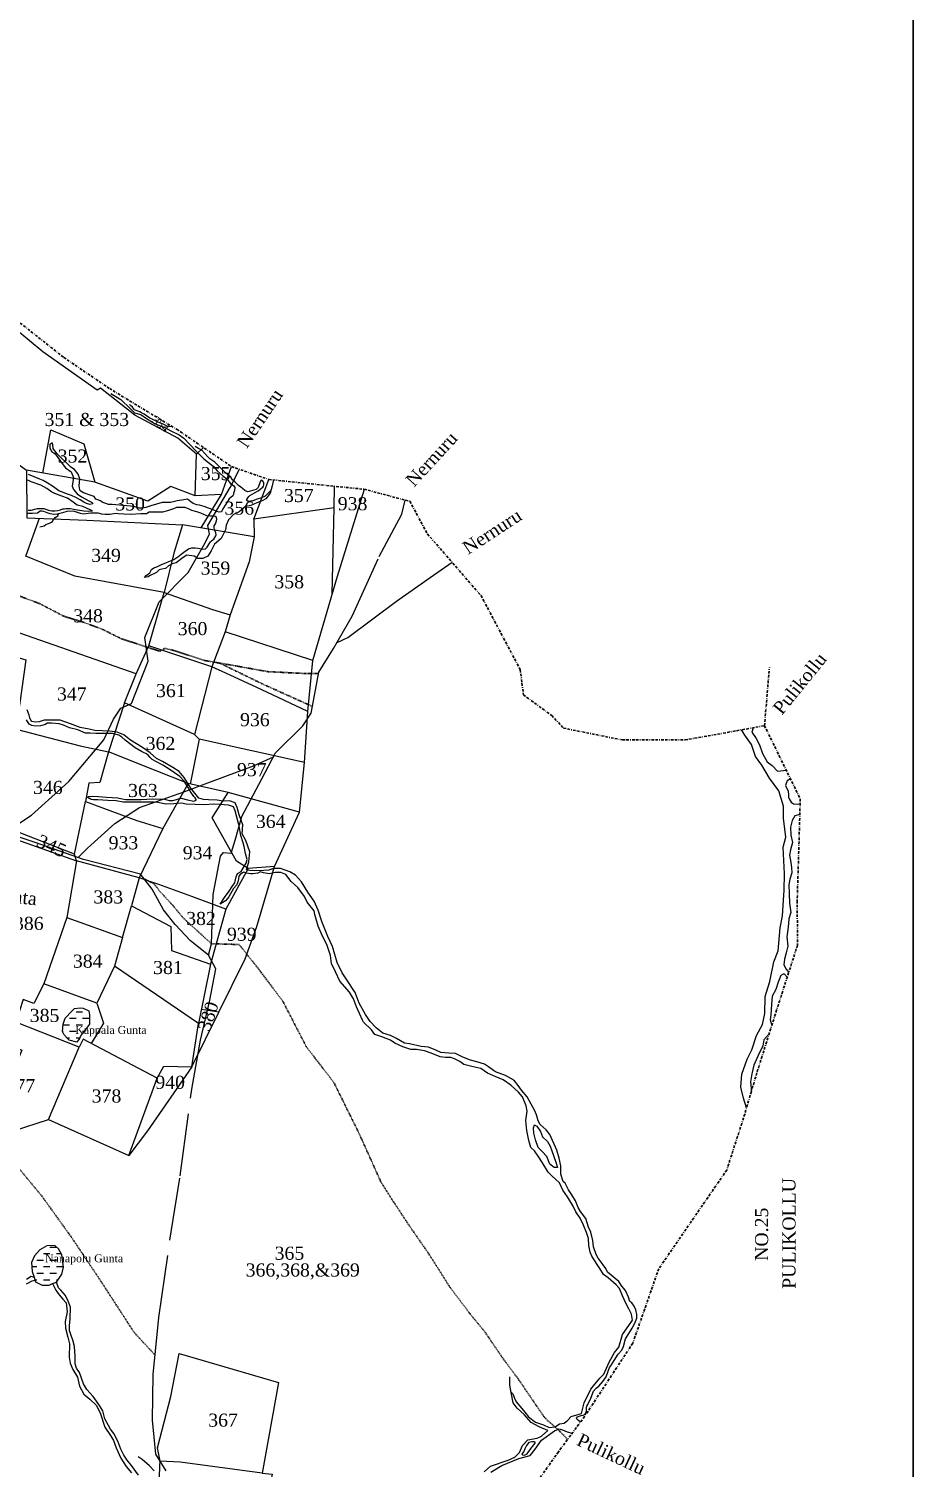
# Model space of a CAD drawing. Header units: inches. Extents: x 36 to 754, y 139 to 910.
# Drawn here: x 584.7 to 753.7, y 409 to 684.2 of the extents above; entities that cross this region are included whole.
import ezdxf

# ---------------------------------------------------------------- set-up
doc = ezdxf.new("R2010")
doc.units = ezdxf.units.IN
doc.header["$MEASUREMENT"] = 0
for name, pattern in [('ACAD_ISO02W100', [15, 12, -3]), ('ACAD_ISO07W100', [3, 0, -3]), ('BORDER', [1.75, 0.5, -0.25, 0.5, -0.25, 0, -0.25])]:
    doc.linetypes.add(name, pattern=pattern)
for name, color, linetype in [('CARTTRACK', 30, 'ACAD_ISO02W100'), ('NALA', 4, 'Continuous'), ('SURVEY_BND', 7, 'Continuous'), ('SURVEY_NO', 7, 'Continuous'), ('TEXT', 7, 'Continuous'), ('WATER_BODY', 4, 'Continuous')]:
    doc.layers.add(name, color=color, linetype=linetype)
doc.layers.add('FOOTPATH', color=150, linetype='ACAD_ISO07W100', lineweight=30)
doc.layers.add('VILL_BOUNDARY', color=6, linetype='BORDER', lineweight=30)
doc.styles.get("Standard").update_dxf_attribs({"font": 'TIMES.TTF'})

msp = doc.modelspace()

# ---------------------------------------------------------------- hatches: boundary and pattern name
at = {"layer": 'WATER_BODY'}
h = msp.add_hatch(dxfattribs=at)
h.set_pattern_fill('DASH', color=256, scale=10, style=0)
h.paths.add_polyline_path([(580.45, 551.36), (580.27, 552.22), (579.96, 552.91), (579.79, 553.11), (579.49, 553.13), (579.24, 552.91), (578.65, 551.82), (578.22, 550.5), (577.78, 549.13), (577.48, 546.66), (577.1, 545.61), (576.65, 544.63), (575.85, 544.15), (575.83, 544.06), (578.22, 543.57), (578.63, 544.36), (579.59, 546.48), (579.66, 546.59), (579.94, 547.36), (579.96, 548.82), (580.21, 549.55), (580.45, 550.34)])
h.paths.add_polyline_path([(558.76, 526.07), (557.55, 527.58), (556.23, 528.57), (554.93, 529.11), (553.73, 529.62), (553.06, 529.14), (552.82, 527.82), (552.19, 524.96), (552.22, 522.6), (552.58, 521.43), (553.12, 520.58), (554.24, 519.74), (555.99, 518.6), (556.56, 517.9), (558.07, 517.24), (559.63, 517.66), (561.44, 518.75), (562.05, 519.66), (563.01, 520.74), (563.13, 521.55), (562.65, 522.7), (561.71, 523.78), (560.36, 524.65)])
h.paths.add_polyline_path([(497.73, 561.37), (496.92, 561.82), (495.95, 562.08), (494.82, 562.31), (494.17, 562.4), (493.14, 562.4), (492.39, 562.27), (491.49, 561.85), (491.19, 561.3), (491, 560.53), (490.94, 559.4), (491, 558.88), (491.39, 558.3), (492.1, 557.68), (492.72, 557.36), (493.4, 557), (494.01, 556.75), (495.11, 556.36), (496.44, 556.36), (498.02, 556.58), (498.96, 557.46), (498.93, 559.07), (498.74, 559.49), (498.48, 560.72)])
h.paths.add_polyline_path([(576.32, 546.11), (583.13, 546.11), (583.13, 549.92), (576.32, 549.92)], flags=9)
h.paths.add_polyline_path([(555.88, 519.02), (586.04, 515.9), (586.44, 519.81), (556.28, 522.93)], flags=9)
h.paths.add_polyline_path([(554.7, 520.9), (561.51, 520.9), (561.51, 524.72), (554.7, 524.72)], flags=24)
h.paths.add_polyline_path([(495.15, 555.95), (517.89, 555.95), (517.89, 559.88), (495.15, 559.88)], flags=9)
h = msp.add_hatch(dxfattribs=at)
h.set_pattern_fill('DASH', color=256, scale=10, style=0)
h.paths.add_polyline_path([(596.29, 494.99), (596.29, 495.64), (596.19, 496.39), (595.09, 496.91), (594.51, 496.98), (593.45, 496.87), (592.93, 496.36), (591.66, 495.02), (591.29, 493.89), (591.18, 492.45), (591.46, 491.84), (592.08, 491.15), (592.45, 490.81), (593.89, 490.43), (594.41, 491.12), (594.72, 491.8), (595.54, 492.87), (596.29, 493.89), (596.29, 494.24)])
h.paths.add_polyline_path([(593.08, 491.03), (607.43, 491.03), (607.43, 494.05), (593.08, 494.05)], flags=9)
h = msp.add_hatch(dxfattribs=at)
h.set_pattern_fill('DASH', color=256, scale=10, style=0)
h.paths.add_polyline_path([(585.36, 446.57), (585.75, 445.5), (585.97, 444.61), (587.27, 443.95), (588.59, 443.98), (589.23, 444.25), (590.03, 444.53), (591.05, 446.05), (591.33, 447.43), (591, 449.74), (590.36, 450.93), (589.7, 451.56), (588.18, 451.45), (586.85, 450.71), (585.8, 449.58), (585.22, 448.28)])
h.paths.add_polyline_path([(587.29, 447.36), (602.91, 447.36), (602.91, 450.38), (587.29, 450.38)], flags=9)

# ---------------------------------------------------------------- linework, layer by layer
at = {"lineweight": 30}
msp.add_lwpolyline([(36.11, 909.96), (753.74, 909.96), (753.74, 139.44), (36.11, 139.44)], close=True, dxfattribs=at)
at = {"layer": 'CARTTRACK'}
for points in [[(580.31, 530.58), (585.23, 533.86), (592.34, 540.3), (599.03, 548.25), (600.89, 552.22), (602.33, 554.32), (604.34, 555.2), (607.5, 563.31), (606.89, 567.81), (609.65, 574.66), (615.17, 580.26), (618.45, 585.92), (619.22, 587.62), (618.92, 589.23), (623.17, 596.52), (624.97, 599.97)], [(619.07, 507.04), (619.61, 509.25), (619.92, 518.65), (621.38, 526.02), (621.95, 526.68), (623.36, 526.54), (624.14, 529.06), (625.44, 533.61), (629.22, 540.78), (631.86, 545.78), (637.11, 550.94), (638.69, 553.35), (639.51, 557.77), (640.12, 561.16), (642.94, 565.68), (646.53, 571.9), (651.69, 583.32), (655.98, 591.37), (656.64, 594.09)], [(643.62, 566.86), (645.69, 567.84), (654.96, 574.76), (661.45, 579.3), (665.6, 582.2)], [(594.12, 525.75), (595.93, 527.5), (601.16, 532.22), (605.89, 535.31), (614.54, 538.39), (618.95, 540), (627.64, 543.27), (631.46, 545.01)], [(610.97, 408.46), (608.98, 411.63), (608.37, 418.16), (608.46, 426.9), (609.55, 437.78), (611.68, 452.59), (613.67, 464.84), (615.85, 481.43), (617.51, 490.83), (619.26, 498.16), (620.45, 504.44), (619.07, 507.04), (615.62, 509.78), (612.68, 512.9), (610.45, 515.74), (608.26, 519.7), (606.08, 522.54), (595.19, 525.38), (585.91, 528.64), (576.35, 531.79)]]:
    msp.add_lwpolyline(points, dxfattribs=at)
at = {"layer": 'FOOTPATH', "ltscale": 0.0001}
for points in [[(640.08, 560.92), (637.58, 560.92), (630.35, 561.28), (623.39, 562.54), (618.31, 563.41), (612.15, 565.41), (610.74, 565.73), (609.75, 565.2), (607.91, 565.76), (605.27, 566.64), (602.38, 567.58), (598.75, 569.39), (595.34, 570.66), (591.38, 571.88), (586.86, 574.26), (582.68, 575.83)], [(638.93, 554.62), (635.67, 556.09), (629.3, 558.96), (621.19, 562.92)], [(608.83, 430.61), (604.86, 434.9), (597.96, 445.52), (592.86, 453.12), (587.2, 461), (580.89, 468.55), (579.14, 470.83), (573.18, 478.41), (570.25, 483.64), (568.56, 486.9), (566.46, 492.03), (564, 497.55), (560.96, 503.21), (555.71, 510.79), (552.26, 517.48), (550.1, 522.38), (548.75, 525.88), (546.36, 531.59), (544.84, 534.51)], [(687.7, 414.47), (686.18, 416.03), (683.29, 418.63), (679.82, 423.7), (678.57, 425.59), (675.36, 429.91), (671.76, 435.2), (669, 438.54), (665.27, 443.46), (661.13, 450), (657.46, 455.29), (654.22, 460.2), (652.01, 463.69), (647.87, 472.9), (643.01, 482.73), (637.75, 489.55), (633.29, 498.21), (628.17, 505.03), (624.89, 509.1), (619.61, 509.25), (614.14, 514.26), (612.21, 516.61), (609.91, 519.1), (608.61, 520.71), (606.75, 521.66)]]:
    msp.add_lwpolyline(points, dxfattribs=at)
at = {"layer": 'NALA'}
for points in [[(600.42, 614.49), (602.31, 613.31), (604.13, 611.53), (604.89, 610.79), (606.15, 610.46), (607.2, 609.72), (608.86, 608.65), (610.68, 607.94), (611.84, 607.31), (613.46, 606.54), (614.36, 605.93), (616.67, 603.44), (618.16, 601.98), (619.98, 600.6), (620.72, 599.67), (621.87, 598.69), (622.56, 598.15), (623.27, 597.25), (623.93, 596.8), (624.07, 596.5), (624, 595.95), (623.82, 595.35), (623.82, 595.15), (623.71, 594.88), (623.02, 594.31), (622.34, 593.29), (621.8, 592.39), (621.51, 591.84), (621.11, 591.75), (620.68, 591.88), (620.09, 592.18), (619.42, 592.42), (619.07, 592.57), (618.2, 592.87), (617.32, 593.1), (616.8, 593.2), (616.14, 593.44), (615.67, 593.73), (615.07, 594.24), (613.96, 594.04), (613.09, 593.93), (612.55, 593.82), (611.81, 593.62), (611.38, 593.62), (610.21, 593.61), (608.06, 593.02), (607.07, 592.67), (606.43, 592.55), (605.78, 592.56), (605.41, 592.68), (604.82, 592.85), (600.65, 593.25), (599.92, 593.25), (598.76, 593.7), (598.4, 593.93), (597.54, 594.29), (597.23, 594.78), (596.24, 595.1), (595.56, 595.32), (595.16, 595.46), (594.56, 595.85), (594.46, 596.05), (594.32, 596.81), (594.45, 598.17), (594.14, 599.05), (593.45, 599.95), (592.76, 600.38), (590.04, 602.99), (589.35, 603.93), (589.28, 604.67), (589.19, 605.02), (588.75, 604.75), (588.74, 604.1), (588.97, 603.53), (589.19, 603.22), (589.47, 603.1), (589.74, 602.93), (591.31, 600.85), (591.72, 600.28), (592.78, 599.51), (593.24, 598.43), (592.99, 596.76), (593.25, 596.08), (593.93, 595.26), (594.76, 594.71), (596.33, 593.9), (596.83, 593.61), (596.92, 593.38), (596.35, 593.23), (595.72, 593.46), (595.21, 593.67), (594.54, 594.11), (593.73, 594.6), (592.9, 594.97), (592.31, 595.17), (590.47, 595.87), (589.46, 596.59), (588.22, 597.4), (587.45, 597.86), (586.79, 598.11), (584.66, 598.96)], [(612.16, 608.14), (611.37, 608.12), (610.79, 608.39), (610.37, 608.59), (609.33, 609.03), (608.41, 609.47), (607.87, 609.76), (607.23, 610.2), (606.74, 610.52), (606.26, 610.78), (605.93, 610.94), (605.26, 611.2), (604.93, 611.36), (604.51, 611.85), (604.15, 612.16), (603.95, 612.36)], [(630.97, 595.91), (629.86, 594.81), (629.17, 594.5), (628.35, 594.25), (627.54, 593.96), (626.62, 593.79), (626.37, 594.03), (626.41, 594.23), (626.59, 594.5), (626.77, 594.79), (626.97, 594.95), (627.82, 595.47), (628.57, 595.88), (628.95, 596.17), (629.26, 596.41), (629.46, 596.56), (629.56, 596.73), (629.62, 597.03), (629.62, 597.23), (629.61, 597.47), (629.46, 597.72), (629.22, 597.84), (629.12, 597.88), (628.99, 597.73), (628.69, 596.89), (628.53, 596.5), (628.14, 596.14), (626.85, 595.73), (626.53, 595.69), (626.03, 595.95), (625.56, 596.29), (625.21, 596.58), (624.81, 596.86), (624.4, 597.23), (624.09, 597.56), (623.65, 597.97), (623.31, 598.48), (622.28, 599.27), (621.04, 600.59), (620.29, 601.35), (619.72, 601.73), (619.31, 602), (618.9, 602.35), (617.78, 603.65), (617.17, 603.95), (616.53, 604.36)], [(631.51, 597.93), (631.21, 596.83), (630.84, 595.41), (630.01, 594.34), (629.34, 593.93), (628.3, 593.53), (627.16, 593.08), (626.42, 592.9), (626.21, 592.9), (624.91, 591.86), (623.82, 591.31), (622.9, 590.32), (622.45, 589.3), (622.32, 588.37), (621.45, 586.76), (620.21, 585.64), (619.54, 584.4), (618.92, 583.35), (617.95, 582.93), (617.03, 582.93), (616.3, 583.35), (614.91, 583.53), (614.21, 583.13), (612.9, 582.12), (612.13, 581.87), (611.39, 581.52), (610.81, 581), (610.12, 580.88), (609.62, 580.73), (609.15, 580.23), (607.78, 579.59), (607.51, 579.41), (606.83, 579.26), (607.16, 579.68), (607.83, 580.18), (608.15, 580.8), (608.63, 581.13), (609.2, 581.35), (609.97, 581.72), (612.41, 582.72), (613.2, 583.24), (613.85, 583.74), (614.32, 584.11), (614.95, 584.58), (615.24, 584.78), (615.84, 584.95), (616.49, 584.98), (617.04, 584.9), (617.41, 584.85), (617.98, 584.73), (618.46, 584.79), (618.82, 585.08), (619.19, 585.72), (619.41, 586.1), (619.66, 586.3), (619.9, 586.48), (620.05, 586.61), (620.43, 587.22), (620.53, 587.47), (620.47, 587.84), (620.23, 588.46), (620.13, 588.86), (620.12, 589.04), (620.16, 589.14), (620.37, 589.52), (620.45, 589.75), (620.6, 590.12), (620.64, 590.41), (620.53, 590.87), (620.41, 590.98), (619.84, 591.02), (619.45, 591.02), (618.72, 591.06), (617.61, 591.6), (616.84, 591.85), (615.9, 592.08), (615.34, 592.35), (614.59, 592.64), (614, 592.64), (612.96, 592.64), (612.38, 592.43), (611.23, 592.06), (610.27, 591.8), (609.58, 591.8), (609.03, 591.8), (608.3, 591.8), (607.7, 591.79), (607.23, 591.47), (606.14, 591.47), (604.12, 591.34), (602.88, 591.41), (601.81, 591.49), (601.34, 591.51), (600.2, 591.35), (599.31, 591.35), (598.66, 591.39), (597.95, 591.6), (597.08, 591.6), (596.51, 591.59), (595.14, 591.38), (594.57, 591.52), (594.02, 591.7), (593.23, 591.96), (591.96, 591.9), (591.16, 591.65), (590.12, 591.37), (589.49, 591.36), (588.82, 591.46), (588.21, 591.67), (587.6, 591.89), (587.2, 591.95), (586.89, 591.95), (586.37, 591.6), (585.39, 591.54), (584.35, 591.54)], [(584.6, 592.16), (585.17, 592.13), (586.38, 592.46), (587.57, 592.47), (588.49, 592.18), (589.11, 592.04), (589.68, 592.05), (590.26, 592.1), (590.74, 592.24), (591.2, 592.41), (591.53, 592.44), (591.83, 592.47), (592.2, 592.5), (592.63, 592.51), (594.01, 592.22), (595.24, 592.03), (596.07, 591.99), (596.91, 592.05), (595.88, 592.48), (595.04, 592.88), (593.95, 593.11), (593.2, 593.72), (592.14, 594.45), (591.03, 594.83), (589.98, 595.22), (589.12, 595.57), (588.18, 596.32), (587.04, 596.92), (585.16, 597.56), (584.51, 597.91)], [(586.85, 588.97), (587.64, 589.16), (587.98, 589.4), (588.3, 589.57), (588.66, 589.7), (589.02, 589.84), (589.22, 590.01), (589.31, 590.17), (589.63, 590.58), (589.78, 590.73), (590.09, 590.93), (590.27, 591.08), (590.41, 591.46)], [(690.14, 417.77), (689.83, 417.99), (689.51, 418.28), (689.42, 418.55), (689.57, 418.77), (689.87, 418.89), (690.3, 419.06), (690.67, 419.09), (691.07, 419.32), (691.26, 419.62), (691.28, 419.95), (691.28, 420.33), (691.28, 420.6), (691.34, 420.82), (691.53, 421.16), (692.11, 422.35), (692.64, 423.69), (693.12, 424.27), (693.64, 424.62), (694.45, 425.51), (695.03, 426.42), (695.45, 427.52), (695.68, 428.24), (695.94, 428.54), (696.6, 429.57), (697.38, 430.75), (698.06, 431.55), (698.37, 432.25), (698.76, 433.7), (699.5, 434.9), (700.02, 435.74), (700.56, 436.66), (700.67, 437.03), (700.9, 437.67), (700.9, 438.32), (700.7, 439.22), (700.38, 439.94), (699.94, 440.56), (699.58, 440.86), (699.31, 441.65), (698.78, 442.96), (698.06, 443.77), (697.51, 444.67), (696.78, 445.26), (696.04, 445.9), (695.29, 446.43), (694.97, 447.16), (694.48, 447.87), (693.51, 449.15), (693.13, 449.81), (692.61, 451.29), (692.49, 452.53), (692.12, 454.08), (691.71, 455.02), (691.15, 456.72), (690.13, 458.03), (689.73, 458.79), (689.21, 460.1), (688.51, 461.25), (687.87, 462.22), (687.25, 463.47), (686.83, 463.81), (686.42, 465.17), (686.4, 466.79), (686.05, 468.23), (685.64, 469.77), (684.28, 472.74), (683.61, 473.65), (682.47, 474.66), (682.08, 475.4), (681.76, 476.5), (681.33, 477.4), (680.72, 478.55), (679.97, 479.99), (678.89, 481.23), (678.25, 482.14), (677.54, 483.04), (676.95, 483.39), (675.79, 484.03), (673.91, 484.73), (673.5, 485.01), (672.58, 485.72), (671.82, 486.21), (670.37, 486.65), (669.12, 486.97), (667.64, 487.53), (666.24, 488.27), (665, 488.35), (663.47, 488.47), (662.48, 488.88), (661.12, 489.49), (659.72, 489.61), (657.48, 490.11), (656.53, 490.24), (655.01, 491.12), (653.81, 491.73), (652.39, 492.13), (651.09, 493.15), (649.93, 494.38), (649.09, 495.69), (647.88, 497.88), (647.06, 499.9), (645.49, 502.34), (644.59, 503.71), (643.64, 505.63), (642.73, 508.71), (641.87, 510.64), (640.71, 513.47), (640.02, 515.67), (639.22, 517.38), (638.01, 519.13), (636.8, 521.08), (635.68, 522.33), (634.6, 523), (632.79, 523.65), (631.5, 523.65), (630.57, 523.32), (629.64, 523.26), (627.83, 523.21), (626.94, 523.27), (626.3, 523.4), (626.77, 524.92), (626.95, 526.8), (626.2, 528.99), (625.52, 530.27), (625.59, 531.97), (624.89, 533.88), (624.55, 535.31), (624.18, 536.22), (623.06, 536.56), (621.86, 536.54), (620.74, 536.72), (619.07, 536.75), (618.13, 536.82), (617.19, 537.11), (615.7, 538.99), (614.41, 541.05), (613.47, 542.2), (612.27, 542.95), (610.24, 544.07), (609.09, 544.67), (607.91, 545.75), (606.47, 546.76), (604.17, 548.18), (602.87, 549.22), (601.59, 549.71), (600.12, 549.91), (597.33, 550.02), (596.22, 550.25), (594.54, 550.57), (592.67, 551.33), (590.73, 552.01), (589.64, 552.01), (587.65, 552.03), (586.68, 551.7), (586.02, 551.63), (585.27, 551.73), (585.09, 552), (584.9, 552.42), (584.76, 552.94), (584.38, 553.95)], [(676.86, 423.59), (677.23, 423.15), (677.54, 422.37), (677.86, 421.64), (678.91, 420.37), (679.5, 419.69), (680.21, 418.81), (681.53, 417.73), (683.09, 417.22), (684.19, 416.75), (685.33, 416.89), (686.17, 417.46), (687, 417.59), (687.73, 418.15), (688.37, 418.82), (689.43, 419.18), (690.35, 419.41), (690.87, 421.43), (692.13, 424.06), (692.61, 424.72), (693.83, 426.17), (694.6, 426.97), (695.62, 429.23), (696.65, 431.09), (697.48, 432.1), (698.19, 434.5), (699.42, 436.22), (700.1, 437.24), (699.93, 438.41), (699.37, 439.45), (698.83, 440.53), (698.19, 441.94), (697.63, 443.35), (696.99, 444), (695.46, 445.36), (694.57, 445.97), (693.84, 447.14), (693.32, 447.92), (692.31, 449.53), (692.03, 450.29), (691.75, 451.54), (691.66, 452.87), (691.28, 454.03), (690.75, 455.43), (690.12, 456.76), (689.28, 457.95), (688.76, 459.05), (687.67, 460.86), (686.8, 462.13), (686.11, 463.55), (684.7, 464.87), (683.98, 465.56), (682.92, 467.32), (682.17, 468.46), (681.34, 469.62), (680.65, 470.31), (680.25, 471.64), (679.92, 473.56), (679.68, 475.43), (679.98, 477.24), (679.75, 478.28), (679.08, 479.96), (678.31, 480.86), (676.82, 482.23), (675.35, 483.21), (673.84, 483.87), (672.39, 484.47), (671.11, 485.36), (669.37, 485.79), (667.85, 486.17), (667.06, 486.75), (666.05, 487.23), (665.38, 487.47), (664.36, 487.52), (663.33, 487.61), (661.61, 488.35), (660.32, 488.74), (658.83, 489), (657.73, 489), (656.21, 489.54), (654.68, 490.24), (653.83, 490.84), (652.18, 491.42), (650.83, 491.91), (650.21, 492.77), (648.68, 494.25), (648.48, 494.61), (647.33, 497.18), (646.78, 498.71), (645.98, 499.97), (644.13, 502.12), (643.34, 503.9), (642.54, 505.49), (642.37, 507.01), (641.65, 509.13), (640.84, 510.71), (640.04, 512.58), (639.37, 514.83), (639.24, 515.52), (637.89, 517.2), (637.42, 518.29), (636.11, 520.01), (634.85, 521.17), (633.86, 522.48), (632.91, 522.88), (631.86, 522.85), (630.66, 522.63), (629.58, 522.78), (628.91, 522.98), (628.48, 522.73), (627.5, 522.61), (627.06, 522.62), (626.33, 522.75), (626.01, 522.87), (625.79, 522.91), (625.55, 522.81), (625.11, 522.47), (624.84, 522.17), (624.74, 521.26), (624.45, 520.54), (623.83, 519.8), (622.96, 518.23), (622.31, 517.43), (621.26, 516.8), (622.14, 518.07), (623, 519.28), (623.59, 520.21), (624.09, 520.9), (624.36, 522.06), (624.63, 522.65), (625.27, 523.09), (625.9, 524.01), (626.27, 524.64), (626.43, 525.38), (626.15, 526.49), (625.88, 527.83), (625.66, 528.53), (625.22, 529.95), (624.94, 531.72), (624.82, 532.26), (624.13, 534.65), (623.81, 535.41), (622.9, 535.76), (621.22, 535.85), (619.97, 535.92), (618.36, 535.8), (616.54, 535.85), (614.79, 535.93), (613.92, 536.14), (612.46, 536.02), (610.93, 535.93), (609.36, 536.24), (608.6, 536.29), (607.91, 536.3), (606.9, 536.29), (605.52, 536.33), (603.96, 536.33), (602.73, 536.33), (601.39, 536.6), (599.82, 536.66), (597.88, 536.74), (597.05, 536.74), (596.65, 536.86), (596.41, 536.94), (596.14, 537.06), (595.99, 537.2), (595.99, 537.29), (596.11, 537.38), (596.45, 537.42), (596.86, 537.46), (598.01, 537.38), (599.56, 537.3), (601.75, 537.17), (602.58, 536.94), (603.23, 536.8), (604.94, 536.8), (606.21, 536.8), (607.27, 536.88), (608.3, 536.96), (610.62, 536.92), (611.56, 536.64), (612.28, 536.64), (613.34, 536.97), (613.84, 537.09), (615.07, 536.74), (616.24, 536.52), (616.7, 536.68), (616.73, 536.86), (616.52, 537.13), (616.25, 537.42), (615.53, 538.42), (615.15, 539.14), (614.41, 540.36), (613.56, 541.22), (612.56, 541.95), (611.54, 542.65), (610.36, 543.37), (609.09, 544.03), (608.28, 544.47), (607.9, 544.88), (607.53, 545.33), (607.18, 545.58), (606.63, 545.8), (606.22, 546.03), (605.07, 546.72), (603.1, 548.18), (602.52, 548.75), (601.92, 549.15), (600.68, 549.46), (599.38, 549.44), (597.52, 549.46), (596.41, 549.5), (595.57, 549.54), (594.07, 550.13), (592.47, 550.53), (591.33, 551.06), (590.49, 551.33), (589.06, 551.42), (588.24, 551.42), (587.88, 551.18), (586.93, 550.9), (585.97, 550.88), (585.29, 551), (584.77, 551.25), (584.29, 552.04)], [(723.18, 550.56), (722.92, 549.69), (723.74, 548.52), (724.38, 547.29), (724.91, 545.65), (725.85, 544.01), (726.79, 543.31), (727.79, 542.23), (729.48, 542.42), (729.48, 542.42)], [(721.91, 477.88), (721.33, 479.72), (720.8, 481.82), (720.98, 484.28), (721.98, 487.15), (722.92, 488.97), (723.79, 491.72), (724.91, 493.83), (725.38, 495.88), (725.44, 499.16), (726.37, 502.03), (727.08, 505.76), (727.96, 507.87), (728.32, 512.32), (728.78, 514.6), (729.02, 518.52), (729.08, 519.46), (729.14, 522.62), (728.9, 527.7), (729.37, 529.63), (728.96, 533.26), (728.96, 535.55), (728.08, 538.48), (726.27, 540.94), (724.8, 543.39), (723.57, 545.03), (722.86, 547.35), (721.57, 549.11), (720.94, 550.15)], [(730.28, 540.78), (729.67, 540.42), (729.43, 539.9), (729.32, 539.49), (729.56, 538.94), (729.86, 538.46), (729.91, 537.66), (729.93, 537.2), (730.04, 536.96), (730.39, 536.33), (730.89, 535.98), (731.67, 535.91), (732.13, 536.04)], [(732.07, 533.96), (731.09, 533.68), (730.6, 532.8), (730.28, 531.55), (730.36, 530.03), (730.64, 528.62), (730.32, 527.21), (730.12, 526.21), (730.36, 524.8), (730.48, 523.84), (730.52, 522.83), (730.16, 521.59), (730, 520.54), (730.04, 518.86), (730.08, 517.01), (730.36, 515.2), (729.96, 514.04), (729.84, 512.43), (729.56, 510.58), (729.76, 508.81), (729.48, 507.49), (729.12, 506.32), (729.04, 505.19), (729.44, 504.36), (729.95, 503.76)], [(729.67, 502.88), (729.12, 503.4), (728.91, 503.44), (728.47, 503.15), (727.91, 501.91), (727.51, 500.5), (726.78, 499.22), (726.66, 497.65), (726.54, 495.68), (726.38, 494.71), (726.72, 493.64)], [(726.22, 492.05), (725.21, 490.87), (724.97, 489.7), (724.12, 487.85), (723.28, 486), (722.91, 484.4), (722.67, 482.87), (722.75, 481.62), (722.78, 480.85)], [(584.29, 444.19), (585.36, 444.77), (585.89, 444.93)], [(584.3, 445.08), (585.17, 445.66), (585.75, 445.5)], [(589.23, 444.25), (589.88, 443), (590.52, 442.12), (591.24, 441.25), (591.86, 440.57), (592.06, 438.88), (591.67, 437), (591.73, 435.75), (592.17, 434), (592.49, 432.74), (592.41, 430.2), (592.62, 429.05), (593.11, 427.84), (594.03, 426.34), (594.4, 424.67), (595.22, 423.14), (596.36, 422.13), (597.59, 421), (598.37, 419.56), (599.25, 416.78), (600.3, 415.2), (600.87, 414.27), (601.39, 412.83), (602.27, 410.85), (603.35, 409.27), (604.36, 408.05)], [(605.65, 407.6), (604.32, 409.45), (603.5, 410.5), (602.9, 411.42), (602.29, 412.57), (601.71, 414.12), (600.97, 415.62), (600.34, 416.4), (599.27, 418.38), (598.88, 419.94), (598.2, 420.97), (597.63, 421.79), (597.03, 422.66), (595.78, 424.02), (595.19, 425.11), (594.77, 426.18), (594.38, 427.23), (593.85, 428.1), (593.6, 428.9), (593.58, 430.4), (593.46, 432.22), (593.15, 433.45), (592.82, 434.34), (592.47, 435.26), (592.47, 436.21), (592.62, 437.53), (592.7, 439.73), (592.25, 440.92), (591.71, 441.97), (590.81, 443), (590.42, 443.48), (590.03, 444.53)], [(671.73, 408.24), (672.98, 409.32), (676.31, 410.47), (677.61, 411.06), (678.5, 411.98), (679.09, 413.32), (680.11, 414.38), (681.87, 414.72), (682.72, 415.1), (683.94, 416.19), (682.26, 416.85), (680.75, 417.72), (679.4, 419.2), (678.08, 420.42), (677.29, 421.47), (676.89, 423.44), (676.62, 424.83), (676.67, 426.45)], [(673.02, 408.18), (675.12, 409.45), (678.38, 410.82), (680.53, 411.38), (681.5, 412.62), (682.68, 414.31), (685.17, 416.11), (686.09, 416.5), (686.74, 416.3), (686.74, 416.3), (687.61, 415.91), (688.56, 415.64)], [(608.65, 408.47), (607.79, 409.38), (606.41, 410.6), (605.62, 411.14)]]:
    msp.add_lwpolyline(points, dxfattribs=at)
for points in [[(685.1, 466.47), (684.3, 467.1), (683.73, 468.59), (682.84, 469.5), (682.05, 470.28), (681.54, 471.77), (681.22, 473.01), (681.17, 474.03), (681.38, 474.61), (681.38, 474.61), (681.78, 474.37), (682.53, 473.33), (682.92, 472.35), (683.83, 471.46), (684.34, 470.51), (684.68, 469.63), (685.45, 467.49), (685.74, 466.45)], [(679.08, 411.53), (679.46, 411.47), (679.97, 411.71), (680.52, 412.55), (681.22, 413.42), (681.47, 413.73), (681.49, 413.94), (681.35, 414.03), (680.88, 413.99), (680.25, 413.87), (679.84, 413.28), (679.54, 412.66), (679.3, 412.15), (679.09, 411.85), (678.94, 411.67)]]:
    msp.add_lwpolyline(points, close=True, dxfattribs=at)
at = {"layer": 'SURVEY_BND'}
for points in [[(616.75, 602.84), (613.19, 605.93), (605, 610.35), (598.39, 615.52), (597.8, 615.09), (587.39, 622.43), (582.14, 626.8), (577.77, 611.86), (574.5, 612.49), (574.17, 609.02), (576.33, 605.56), (584.3, 599.78)], [(587.42, 599.24), (588.93, 607.54), (595.2, 604.87), (597.31, 597.52)], [(616.49, 594.89), (616.75, 602.84), (618.11, 604.14)], [(621.57, 595.15), (623.46, 600.49)], [(617.64, 588.77), (621.57, 595.15), (616.49, 594.89), (611.86, 596.71), (607.45, 593.86), (597.31, 597.52), (584.3, 599.78), (584.35, 590.7), (595.78, 590.26), (614.08, 589.36)], [(627.72, 590.47), (630.58, 598.03)], [(639.01, 563.39), (643.68, 579.52), (648.84, 596.15)], [(643.06, 592.58), (643.15, 596.74)], [(642.72, 576.18), (643.06, 592.58), (627.72, 590.47), (627.77, 587.09), (626.85, 582.27), (623.19, 572.14)], [(610.58, 576.44), (593.52, 579.52), (584.12, 583.39), (586.75, 590.61)], [(627.77, 587.09), (614.08, 589.36), (612.41, 583.91), (610.58, 576.44)], [(619.7, 562.19), (607.66, 566.21), (610, 574.46), (610.58, 576.44), (619.83, 573.17), (623.19, 572.14), (622.21, 568.87)], [(602.98, 555.32), (605.25, 560.84), (580.25, 569.6), (578.63, 565.17), (584.12, 563.55), (582.3, 550.26)], [(638.04, 553.66), (639.01, 563.39), (622.21, 568.87), (619.7, 562.19)], [(605.25, 560.84), (607.66, 566.21)], [(637.38, 543.92), (638.04, 553.66), (629.11, 557.89), (622.39, 560.98), (619.7, 562.19), (616.39, 549.28), (617.28, 548.38)], [(616.39, 549.28), (602.98, 555.32), (599.96, 545.92)], [(580.39, 531.49), (581.13, 542.97), (582.3, 550.26), (594.55, 547.12), (599.96, 545.92)], [(636.44, 534.42), (637.38, 543.92), (617.28, 548.38), (615.54, 539.78)], [(615.16, 539.86), (608.75, 542.46), (599.96, 545.92), (598.26, 540.05), (596.17, 539.98), (595.54, 536.46)], [(626.66, 523.63), (624.4, 525.02), (619.78, 533.3), (622.84, 538.19), (615.16, 539.86), (610.3, 531.31), (605.8, 521.83)], [(631.65, 524.05), (636.44, 534.42), (622.84, 538.19)], [(593.46, 526.4), (595.54, 536.46), (605.37, 532.83), (610.3, 531.31)], [(593.81, 525.08), (593.46, 526.4), (581.71, 530.98), (580.39, 531.49), (580.36, 529.89)], [(580.36, 529.89), (593.81, 525.08), (591.95, 514.24), (587.56, 501.6)], [(605.8, 521.83), (593.81, 525.08)], [(621.03, 496.19), (626.07, 506.36), (628.3, 512.56), (630.6, 520.31), (631.65, 524.05), (626.66, 523.63), (622.4, 515.89), (619.45, 505.34)], [(622.4, 515.89), (615.88, 518.28), (609.56, 520.57), (605.8, 521.83), (604.34, 516.47)], [(602.65, 510.42), (604.34, 516.47), (611.88, 512.55), (611.99, 507.95), (619.45, 505.34), (617.17, 494.02)], [(591.95, 514.24), (602.65, 510.42), (601.06, 504.95)], [(615.86, 485.69), (617.17, 494.02), (601.06, 504.95), (597.71, 497.89), (599.01, 494.03), (596.63, 490.19)], [(597.71, 497.89), (587.56, 501.6), (585.67, 497.85), (583.65, 498.6), (582.25, 494.24)], [(615.86, 485.69), (621.03, 496.19), (617.71, 496.7)], [(577.61, 472.16), (588.45, 475.64), (594.31, 489.45), (582.25, 494.24), (580.85, 489.97), (583.4, 488.92), (581.7, 484.77), (568.82, 488.13)], [(588.45, 475.64), (603.82, 468.73), (609.27, 483.56), (595.13, 490.97), (594.31, 489.45)], [(609.27, 483.56), (610.53, 485.81), (615.86, 485.69), (607.41, 473.49), (603.83, 468.75)], [(609.34, 412.83), (611.84, 422.66), (613.47, 430.91), (632.46, 425.33), (629.33, 407.98), (613.64, 410.1), (609.83, 410.28), (609.34, 412.83)], [(629.33, 407.98), (631.25, 407.83), (628.25, 393.02), (621.99, 394.91), (614.97, 396.8), (609.43, 398.3), (609.74, 409.42), (609.83, 410.28)]]:
    msp.add_lwpolyline(points, dxfattribs=at)
at = {"layer": 'VILL_BOUNDARY'}
for points in [[(580.18, 630.24), (591.41, 621.36), (600.17, 615.4), (613.05, 607.6), (623.46, 600.49), (630.58, 598.03), (648.84, 596.15), (657.55, 593.85), (660.9, 587.59), (671.14, 575.83), (678.65, 561.63), (679.25, 556.82), (684.67, 552.88), (686.92, 550.48), (698.16, 548.21), (710.15, 548.21), (725.32, 550.94), (732.16, 536.94), (731.57, 517.47), (731.63, 508.97), (727.63, 496.55), (723.85, 484.54), (721.55, 476.67), (718.1, 465.97), (705.12, 447.11), (700.13, 432.84), (690.93, 418.84), (685.93, 412.08), (679.8, 403.43)], [(725.32, 550.94), (726.26, 562.05)]]:
    msp.add_lwpolyline(points, dxfattribs=at)
at = {"layer": 'WATER_BODY'}
for points in [[(594.72, 491.8), (594.41, 491.12), (593.89, 490.43), (592.45, 490.81), (592.08, 491.15), (591.46, 491.84), (591.18, 492.45), (591.29, 493.89), (591.66, 495.02), (592.93, 496.36), (593.45, 496.87), (594.51, 496.98), (595.09, 496.91), (596.19, 496.39), (596.29, 495.64), (596.29, 494.99), (596.29, 494.24), (596.29, 493.89), (595.54, 492.87)], [(590.03, 444.53), (591.05, 446.05), (591.33, 447.43), (591, 449.74), (590.36, 450.93), (589.7, 451.56), (588.18, 451.45), (586.85, 450.71), (585.8, 449.58), (585.22, 448.28), (585.36, 446.57), (585.75, 445.5), (585.97, 444.61), (587.27, 443.95), (588.59, 443.98), (589.23, 444.25)]]:
    msp.add_lwpolyline(points, close=True, dxfattribs=at)

# ---------------------------------------------------------------- texts
at = {"layer": 'SURVEY_NO'}
for s, height, p in [('351 & 353', 2.5, (587.73, 608.25)), ('352', 2.5, (590.23, 601.26)), ('355', 2.5, (617.59, 597.91)), ('350', 2.5, (601.24, 592.1)), ('357', 2.5, (633.49, 593.71)), ('938', 2.5, (643.76, 592.14)), ('356', 2.5, (622.11, 591.31)), ('349', 2.5, (596.64, 582.27)), ('359', 2.5, (617.55, 579.83)), ('358', 2.5, (631.65, 577.21)), ('348', 2.5, (593.2, 570.71)), ('360', 2.5, (613.18, 568.26)), ('361', 2.5, (609.03, 556.41)), ('347', 2.5, (590.09, 555.76)), ('936', 2.5, (625.09, 550.85)), ('362', 2.5, (607.05, 546.31)), ('937', 2.5, (624.5, 541.29)), ('346', 2.5, (585.53, 537.9)), ('363', 2.5, (603.69, 537.31)), ('364', 2.5, (628.11, 531.4)), ('933', 2.5, (599.97, 527.3)), ('934', 2.5, (614.14, 525.39)), ('383', 2.5, (597.07, 516.95)), ('382', 2.5, (614.79, 512.83)), ('386', 2.5, (581.88, 511.89)), ('939', 2.5, (622.58, 509.82)), ('384', 2.5, (593.14, 504.67)), ('381', 2.5, (608.47, 503.45)), ('385', 2.5, (584.89, 494.29)), ('Kappala Gunta', 1.5, (593.58, 492.01)), ('377', 2.5, (580.27, 480.86)), ('940', 2.5, (608.9, 481.5)), ('378', 2.5, (596.73, 478.88)), ('Nanapolu Gunta', 1.5, (587.83, 448.34)), ('365', 2.5, (631.69, 448.82)), ('366,368,&369', 2.5, (626.16, 445.61)), ('367', 2.5, (619, 416.9))]:
    msp.add_text(s, height=height, dxfattribs=at).set_placement(p)
for s, height, rotation, p in [('354', 1.5, 320.5597, (608.14, 609.13)), ('345', 2.5, 335.9552, (585.96, 527.99)), ('Ankabattudu Gunta', 2.5, 354.1006, (556.6, 519.66)), ('380', 2.5, 72.331, (619.32, 492.28)), ('Pulikollu', 2.5, 334.9286, (689.23, 413.47))]:
    msp.add_text(s, height=height, rotation=rotation, dxfattribs=at).set_placement(p)
at = {"layer": 'TEXT'}
for s, rotation, p in [('Nernuru', 55.9023, (626.37, 603.83)), ('Nernuru', 47.4848, (658.35, 596.45)), ('Nernuru', 33.1512, (668.67, 583.6)), ('Pulikollu', 50.8769, (728.65, 552.86)), ('PULIKOLLU', 90, (731.25, 443.26)), ('NO.25', 90, (726.01, 448.6))]:
    msp.add_text(s, height=2.5, rotation=rotation, dxfattribs=at).set_placement(p)

doc.saveas('drawing.dxf')
